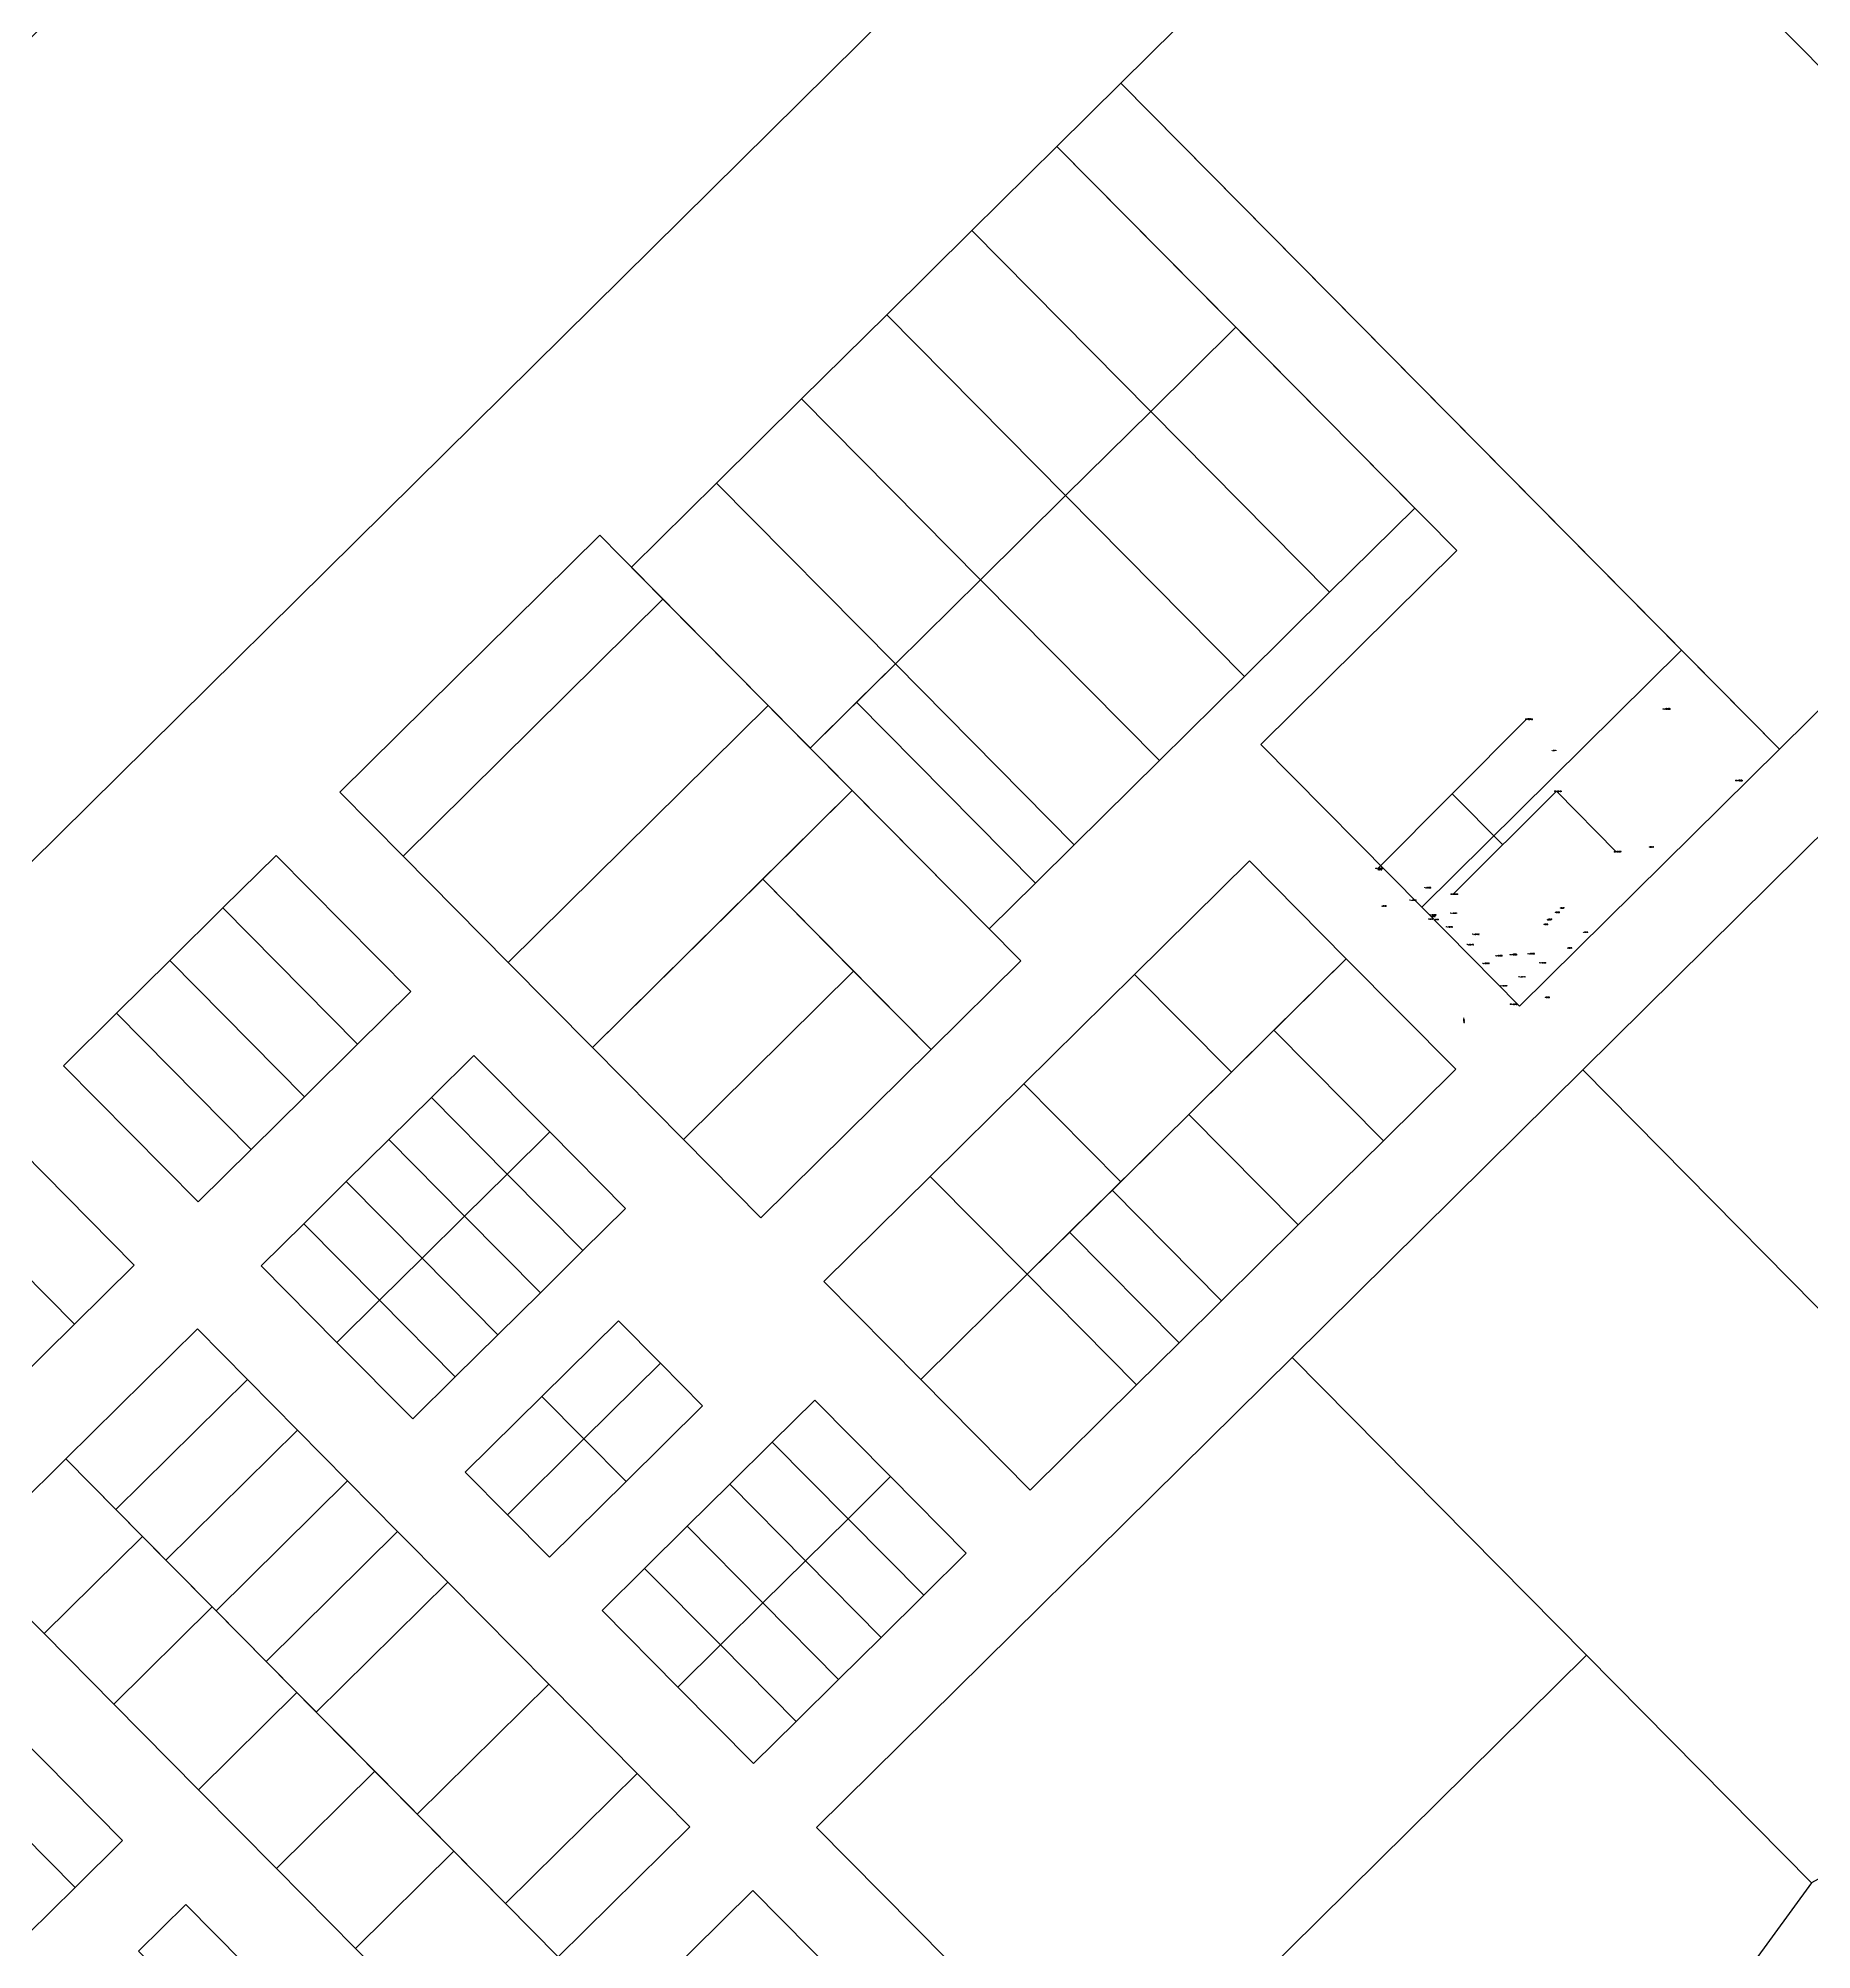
# Model space of a CAD drawing. Header units: metres. Extents: x 5594974 to 5596329, y 6967237 to 6968572.
# Drawn here: x 5595635.4 to 5595931.7, y 6967908.2 to 6968227.6 of the extents above; entities that cross this region are included whole.
import ezdxf

# ---------------------------------------------------------------- set-up
doc = ezdxf.new("R2010")
doc.units = ezdxf.units.M
for name, color, linetype in [('Pto_Ejes', 140, 'Continuous'), ('Pto_Esquineros', 1, 'Continuous'), ('Pto_TN', 1, 'Continuous'), ('V-NODE', 1, 'Continuous'), ('V-NODE-TEXT', 11, 'Continuous'), ('ZZ_Accesos', 1, 'Continuous'), ('zz_catastro_fontana', 7, 'Continuous')]:
    doc.layers.add(name, color=color, linetype=linetype)
doc.styles.get("Standard").update_dxf_attribs({"font": 'simplex.shx'})

# ---------------------------------------------------------------- blocks, each defined once
blk = doc.blocks.new('*U7')
at = {"color": 0, "linetype": 'ByBlock', "lineweight": -2, "transparency": 16777216}
for p, q in [((-0.7, -0.7), (0.7, 0.7)), ((-0.7, 0.7), (0.7, -0.7))]:
    blk.add_line(p, q, dxfattribs=at)

msp = doc.modelspace()

# ---------------------------------------------------------------- linework, layer by layer
at = {"layer": 'ZZ_Accesos', "flags": 128}
for points, elevation in [([(5595884.12, 6968113.85), (5595859.19, 6968088.88)], 50.45), ([(5595871.65, 6968101.36), (5595880.12, 6968092.84)], 50.45), ([(5595871.78, 6968084.57), (5595889.09, 6968101.76)], 50.67), ([(5595899.01, 6968091.66), (5595889.09, 6968101.76)], 50.45)]:
    msp.add_lwpolyline(points, dxfattribs=dict(at, elevation=elevation))
at = {"layer": 'zz_catastro_fontana'}
for points in [[(5595599.3, 6968055.43), (5595530.39, 6968125.11), (5595782.83, 6968374.76), (5595851.74, 6968305.08), (5595599.3, 6968055.43)], [(5595599.3, 6968055.43), (5595530.39, 6968125.11), (5595782.83, 6968374.76), (5595851.74, 6968305.08), (5595599.3, 6968055.43)], [(5595876.71, 6968279.84), (5595986.75, 6968168.56), (5595926.31, 6968108.79), (5595816.27, 6968220.07), (5595876.71, 6968279.84)], [(5595876.71, 6968279.84), (5595986.75, 6968168.56), (5595926.31, 6968108.79), (5595816.27, 6968220.07), (5595876.71, 6968279.84)], [(5595866.54, 6968082.38), (5595839.65, 6968109.58), (5595872.4, 6968141.97), (5595805.6, 6968209.52), (5595816.27, 6968220.07), (5595909.96, 6968125.32), (5595866.54, 6968082.38)], [(5595866.54, 6968082.38), (5595839.65, 6968109.58), (5595872.4, 6968141.97), (5595805.6, 6968209.52), (5595816.27, 6968220.07), (5595909.96, 6968125.32), (5595866.54, 6968082.38)], [(5595805.6, 6968209.52), (5595835.49, 6968179.3), (5595821.27, 6968165.24), (5595791.38, 6968195.46), (5595805.6, 6968209.52)], [(5595805.6, 6968209.52), (5595835.49, 6968179.3), (5595821.27, 6968165.24), (5595791.38, 6968195.46), (5595805.6, 6968209.52)], [(5595791.38, 6968195.46), (5595821.27, 6968165.24), (5595807.05, 6968151.18), (5595777.16, 6968181.4), (5595791.38, 6968195.46)], [(5595791.38, 6968195.46), (5595821.27, 6968165.24), (5595807.05, 6968151.18), (5595777.16, 6968181.4), (5595791.38, 6968195.46)], [(5595777.16, 6968181.4), (5595807.05, 6968151.18), (5595792.82, 6968137.11), (5595762.94, 6968167.33), (5595777.16, 6968181.4)], [(5595777.16, 6968181.4), (5595807.05, 6968151.18), (5595792.82, 6968137.11), (5595762.94, 6968167.33), (5595777.16, 6968181.4)], [(5595835.49, 6968179.3), (5595865.37, 6968149.08), (5595851.15, 6968135.02), (5595821.27, 6968165.24), (5595835.49, 6968179.3)], [(5595835.49, 6968179.3), (5595865.37, 6968149.08), (5595851.15, 6968135.02), (5595821.27, 6968165.24), (5595835.49, 6968179.3)], [(5595762.94, 6968167.33), (5595792.82, 6968137.11), (5595778.6, 6968123.05), (5595748.72, 6968153.27), (5595762.94, 6968167.33)], [(5595762.94, 6968167.33), (5595792.82, 6968137.11), (5595778.6, 6968123.05), (5595748.72, 6968153.27), (5595762.94, 6968167.33)], [(5595821.27, 6968165.24), (5595851.15, 6968135.02), (5595836.93, 6968120.96), (5595807.05, 6968151.18), (5595821.27, 6968165.24)], [(5595821.27, 6968165.24), (5595851.15, 6968135.02), (5595836.93, 6968120.96), (5595807.05, 6968151.18), (5595821.27, 6968165.24)], [(5596053.55, 6968101.01), (5595949.69, 6967998.3), (5595893.49, 6968055.24), (5595997.3, 6968157.9), (5596053.55, 6968101.01)], [(5596053.55, 6968101.01), (5595949.69, 6967998.3), (5595893.49, 6968055.24), (5595997.3, 6968157.9), (5596053.55, 6968101.01)], [(5595748.72, 6968153.27), (5595778.6, 6968123.05), (5595764.38, 6968108.99), (5595734.5, 6968139.21), (5595748.72, 6968153.27)], [(5595748.72, 6968153.27), (5595778.6, 6968123.05), (5595764.38, 6968108.99), (5595734.5, 6968139.21), (5595748.72, 6968153.27)], [(5595807.05, 6968151.18), (5595836.93, 6968120.96), (5595822.71, 6968106.9), (5595792.82, 6968137.11), (5595807.05, 6968151.18)], [(5595807.05, 6968151.18), (5595836.93, 6968120.96), (5595822.71, 6968106.9), (5595792.82, 6968137.11), (5595807.05, 6968151.18)], [(5595729.23, 6968144.54), (5595739.77, 6968133.87), (5595696.35, 6968090.93), (5595685.8, 6968101.6), (5595729.23, 6968144.54)], [(5595729.23, 6968144.54), (5595739.77, 6968133.87), (5595696.35, 6968090.93), (5595685.8, 6968101.6), (5595729.23, 6968144.54)], [(5595792.82, 6968137.11), (5595822.71, 6968106.9), (5595808.49, 6968092.83), (5595778.6, 6968123.05), (5595792.82, 6968137.11)], [(5595792.82, 6968137.11), (5595822.71, 6968106.9), (5595808.49, 6968092.83), (5595778.6, 6968123.05), (5595792.82, 6968137.11)], [(5595739.77, 6968133.87), (5595757.35, 6968116.1), (5595713.93, 6968073.16), (5595696.35, 6968090.93), (5595739.77, 6968133.87)], [(5595739.77, 6968133.87), (5595757.35, 6968116.1), (5595713.93, 6968073.16), (5595696.35, 6968090.93), (5595739.77, 6968133.87)], [(5595909.96, 6968125.32), (5595926.31, 6968108.79), (5595882.89, 6968065.85), (5595866.54, 6968082.38), (5595909.96, 6968125.32)], [(5595909.96, 6968125.32), (5595926.31, 6968108.79), (5595882.89, 6968065.85), (5595866.54, 6968082.38), (5595909.96, 6968125.32)], [(5595778.6, 6968123.05), (5595808.49, 6968092.83), (5595802.02, 6968086.43), (5595772.13, 6968116.65), (5595778.6, 6968123.05)], [(5595778.6, 6968123.05), (5595808.49, 6968092.83), (5595802.02, 6968086.43), (5595772.13, 6968116.65), (5595778.6, 6968123.05)], [(5595727.99, 6968058.94), (5595713.93, 6968073.16), (5595757.35, 6968116.1), (5595771.41, 6968101.88), (5595727.99, 6968058.94)], [(5595727.99, 6968058.94), (5595713.93, 6968073.16), (5595757.35, 6968116.1), (5595771.41, 6968101.88), (5595727.99, 6968058.94)], [(5595772.13, 6968116.65), (5595802.02, 6968086.43), (5595794.27, 6968078.77), (5595764.38, 6968108.99), (5595772.13, 6968116.65)], [(5595772.13, 6968116.65), (5595802.02, 6968086.43), (5595794.27, 6968078.77), (5595764.38, 6968108.99), (5595772.13, 6968116.65)], [(5595784.56, 6968058.62), (5595756.43, 6968087.06), (5595771.41, 6968101.88), (5595799.54, 6968073.44), (5595784.56, 6968058.62)], [(5595784.56, 6968058.62), (5595756.43, 6968087.06), (5595771.41, 6968101.88), (5595799.54, 6968073.44), (5595784.56, 6968058.62)], [(5595675.14, 6968091.05), (5595697.64, 6968068.3), (5595688.75, 6968059.51), (5595666.25, 6968082.26), (5595675.14, 6968091.05)], [(5595675.14, 6968091.05), (5595697.64, 6968068.3), (5595688.75, 6968059.51), (5595666.25, 6968082.26), (5595675.14, 6968091.05)], [(5595837.77, 6968090.14), (5595853.94, 6968073.79), (5595834.74, 6968054.81), (5595818.57, 6968071.16), (5595837.77, 6968090.14)], [(5595837.77, 6968090.14), (5595853.94, 6968073.79), (5595834.74, 6968054.81), (5595818.57, 6968071.16), (5595837.77, 6968090.14)], [(5595756.43, 6968087.06), (5595771.62, 6968071.7), (5595743.18, 6968043.58), (5595727.99, 6968058.94), (5595756.43, 6968087.06)], [(5595756.43, 6968087.06), (5595771.62, 6968071.7), (5595743.18, 6968043.58), (5595727.99, 6968058.94), (5595756.43, 6968087.06)], [(5595666.25, 6968082.26), (5595688.75, 6968059.51), (5595679.86, 6968050.72), (5595657.36, 6968073.47), (5595666.25, 6968082.26)], [(5595666.25, 6968082.26), (5595688.75, 6968059.51), (5595679.86, 6968050.72), (5595657.36, 6968073.47), (5595666.25, 6968082.26)], [(5595657.36, 6968073.47), (5595679.86, 6968050.72), (5595670.97, 6968041.93), (5595648.47, 6968064.68), (5595657.36, 6968073.47)], [(5595657.36, 6968073.47), (5595679.86, 6968050.72), (5595670.97, 6968041.93), (5595648.47, 6968064.68), (5595657.36, 6968073.47)], [(5595860.14, 6968043.35), (5595841.85, 6968061.84), (5595853.94, 6968073.79), (5595872.22, 6968055.3), (5595860.14, 6968043.35)], [(5595860.14, 6968043.35), (5595841.85, 6968061.84), (5595853.94, 6968073.79), (5595872.22, 6968055.3), (5595860.14, 6968043.35)], [(5595771.62, 6968071.7), (5595784.56, 6968058.62), (5595756.12, 6968030.49), (5595743.18, 6968043.58), (5595771.62, 6968071.7)], [(5595771.62, 6968071.7), (5595784.56, 6968058.62), (5595756.12, 6968030.49), (5595743.18, 6968043.58), (5595771.62, 6968071.7)], [(5595818.57, 6968071.16), (5595834.74, 6968054.81), (5595816.26, 6968036.52), (5595800.08, 6968052.88), (5595818.57, 6968071.16)], [(5595818.57, 6968071.16), (5595834.74, 6968054.81), (5595816.26, 6968036.52), (5595800.08, 6968052.88), (5595818.57, 6968071.16)], [(5595648.47, 6968064.68), (5595670.97, 6968041.93), (5595662.09, 6968033.14), (5595639.59, 6968055.89), (5595648.47, 6968064.68)], [(5595648.47, 6968064.68), (5595670.97, 6968041.93), (5595662.09, 6968033.14), (5595639.59, 6968055.89), (5595648.47, 6968064.68)], [(5595845.92, 6968029.29), (5595827.63, 6968047.77), (5595841.85, 6968061.84), (5595860.14, 6968043.35), (5595845.92, 6968029.29)], [(5595845.92, 6968029.29), (5595827.63, 6968047.77), (5595841.85, 6968061.84), (5595860.14, 6968043.35), (5595845.92, 6968029.29)], [(5595708.19, 6968057.63), (5595720.84, 6968044.83), (5595713.73, 6968037.8), (5595701.07, 6968050.6), (5595708.19, 6968057.63)], [(5595708.19, 6968057.63), (5595720.84, 6968044.83), (5595713.73, 6968037.8), (5595701.07, 6968050.6), (5595708.19, 6968057.63)], [(5595893.49, 6968055.24), (5595949.69, 6967998.3), (5595994.05, 6967953.44), (5595931.68, 6967919.39), (5595894.1, 6967957.39), (5595844.88, 6968007.17), (5595893.49, 6968055.24)], [(5595893.49, 6968055.24), (5595949.69, 6967998.3), (5595994.05, 6967953.44), (5595931.68, 6967919.39), (5595894.1, 6967957.39), (5595844.88, 6968007.17), (5595893.49, 6968055.24)], [(5595800.08, 6968052.88), (5595816.26, 6968036.52), (5595800.61, 6968021.05), (5595784.44, 6968037.41), (5595800.08, 6968052.88)], [(5595800.08, 6968052.88), (5595816.26, 6968036.52), (5595800.61, 6968021.05), (5595784.44, 6968037.41), (5595800.08, 6968052.88)], [(5595701.07, 6968050.6), (5595713.73, 6968037.8), (5595706.62, 6968030.77), (5595693.96, 6968043.57), (5595701.07, 6968050.6)], [(5595701.07, 6968050.6), (5595713.73, 6968037.8), (5595706.62, 6968030.77), (5595693.96, 6968043.57), (5595701.07, 6968050.6)], [(5595833.12, 6968016.63), (5595814.83, 6968035.12), (5595827.63, 6968047.77), (5595845.92, 6968029.29), (5595833.12, 6968016.63)], [(5595833.12, 6968016.63), (5595814.83, 6968035.12), (5595827.63, 6968047.77), (5595845.92, 6968029.29), (5595833.12, 6968016.63)], [(5595618.94, 6968035.47), (5595628.92, 6968045.35), (5595651.42, 6968022.59), (5595641.44, 6968012.72), (5595618.94, 6968035.47)], [(5595618.94, 6968035.47), (5595628.92, 6968045.35), (5595651.42, 6968022.59), (5595641.44, 6968012.72), (5595618.94, 6968035.47)], [(5595720.84, 6968044.83), (5595733.5, 6968032.03), (5595726.39, 6968025), (5595713.73, 6968037.8), (5595720.84, 6968044.83)], [(5595720.84, 6968044.83), (5595733.5, 6968032.03), (5595726.39, 6968025), (5595713.73, 6968037.8), (5595720.84, 6968044.83)], [(5595693.96, 6968043.57), (5595706.62, 6968030.77), (5595699.51, 6968023.74), (5595686.85, 6968036.54), (5595693.96, 6968043.57)], [(5595693.96, 6968043.57), (5595706.62, 6968030.77), (5595699.51, 6968023.74), (5595686.85, 6968036.54), (5595693.96, 6968043.57)], [(5595608.95, 6968025.59), (5595618.94, 6968035.47), (5595641.44, 6968012.72), (5595631.45, 6968002.84), (5595608.95, 6968025.59)], [(5595608.95, 6968025.59), (5595618.94, 6968035.47), (5595641.44, 6968012.72), (5595631.45, 6968002.84), (5595608.95, 6968025.59)], [(5595686.85, 6968036.54), (5595699.51, 6968023.74), (5595692.4, 6968016.71), (5595679.74, 6968029.51), (5595686.85, 6968036.54)], [(5595686.85, 6968036.54), (5595699.51, 6968023.74), (5595692.4, 6968016.71), (5595679.74, 6968029.51), (5595686.85, 6968036.54)], [(5595713.73, 6968037.8), (5595726.39, 6968025), (5595719.28, 6968017.97), (5595706.62, 6968030.77), (5595713.73, 6968037.8)], [(5595713.73, 6968037.8), (5595726.39, 6968025), (5595719.28, 6968017.97), (5595706.62, 6968030.77), (5595713.73, 6968037.8)], [(5595784.44, 6968037.41), (5595800.61, 6968021.05), (5595782.84, 6968003.48), (5595766.67, 6968019.83), (5595784.44, 6968037.41)], [(5595784.44, 6968037.41), (5595800.61, 6968021.05), (5595782.84, 6968003.48), (5595766.67, 6968019.83), (5595784.44, 6968037.41)], [(5595814.83, 6968035.12), (5595833.12, 6968016.63), (5595826.01, 6968009.6), (5595807.72, 6968028.09), (5595814.83, 6968035.12)], [(5595814.83, 6968035.12), (5595833.12, 6968016.63), (5595826.01, 6968009.6), (5595807.72, 6968028.09), (5595814.83, 6968035.12)], [(5595679.74, 6968029.51), (5595692.4, 6968016.71), (5595685.29, 6968009.68), (5595672.63, 6968022.47), (5595679.74, 6968029.51)], [(5595679.74, 6968029.51), (5595692.4, 6968016.71), (5595685.29, 6968009.68), (5595672.63, 6968022.47), (5595679.74, 6968029.51)], [(5595706.62, 6968030.77), (5595719.28, 6968017.97), (5595712.17, 6968010.94), (5595699.51, 6968023.74), (5595706.62, 6968030.77)], [(5595706.62, 6968030.77), (5595719.28, 6968017.97), (5595712.17, 6968010.94), (5595699.51, 6968023.74), (5595706.62, 6968030.77)], [(5595807.72, 6968028.09), (5595826.01, 6968009.6), (5595818.9, 6968002.57), (5595800.61, 6968021.05), (5595807.72, 6968028.09)], [(5595807.72, 6968028.09), (5595826.01, 6968009.6), (5595818.9, 6968002.57), (5595800.61, 6968021.05), (5595807.72, 6968028.09)], [(5595699.51, 6968023.74), (5595712.17, 6968010.94), (5595705.06, 6968003.91), (5595692.4, 6968016.71), (5595699.51, 6968023.74)], [(5595699.51, 6968023.74), (5595712.17, 6968010.94), (5595705.06, 6968003.91), (5595692.4, 6968016.71), (5595699.51, 6968023.74)], [(5595801.12, 6967984.99), (5595782.84, 6968003.48), (5595800.61, 6968021.05), (5595818.9, 6968002.57), (5595801.12, 6967984.99)], [(5595801.12, 6967984.99), (5595782.84, 6968003.48), (5595800.61, 6968021.05), (5595818.9, 6968002.57), (5595801.12, 6967984.99)], [(5595692.4, 6968016.71), (5595705.06, 6968003.91), (5595697.95, 6967996.88), (5595685.29, 6968009.68), (5595692.4, 6968016.71)], [(5595692.4, 6968016.71), (5595705.06, 6968003.91), (5595697.95, 6967996.88), (5595685.29, 6968009.68), (5595692.4, 6968016.71)], [(5595732.33, 6968013.3), (5595739.37, 6968006.19), (5595726.57, 6967993.54), (5595719.54, 6968000.65), (5595732.33, 6968013.3)], [(5595732.33, 6968013.3), (5595739.37, 6968006.19), (5595726.57, 6967993.54), (5595719.54, 6968000.65), (5595732.33, 6968013.3)], [(5595661.97, 6968011.93), (5595670.34, 6968003.47), (5595648.36, 6967981.74), (5595640, 6967990.2), (5595661.97, 6968011.93)], [(5595661.97, 6968011.93), (5595670.34, 6968003.47), (5595648.36, 6967981.74), (5595640, 6967990.2), (5595661.97, 6968011.93)], [(5595739.37, 6968006.19), (5595746.4, 6967999.08), (5595733.6, 6967986.43), (5595726.57, 6967993.54), (5595739.37, 6968006.19)], [(5595739.37, 6968006.19), (5595746.4, 6967999.08), (5595733.6, 6967986.43), (5595726.57, 6967993.54), (5595739.37, 6968006.19)], [(5595894.1, 6967957.39), (5595814.67, 6967878.85), (5595765.45, 6967928.62), (5595844.88, 6968007.17), (5595894.1, 6967957.39)], [(5595894.1, 6967957.39), (5595814.67, 6967878.85), (5595765.45, 6967928.62), (5595844.88, 6968007.17), (5595894.1, 6967957.39)], [(5595670.34, 6968003.47), (5595678.7, 6967995), (5595656.73, 6967973.28), (5595648.36, 6967981.74), (5595670.34, 6968003.47)], [(5595670.34, 6968003.47), (5595678.7, 6967995), (5595656.73, 6967973.28), (5595648.36, 6967981.74), (5595670.34, 6968003.47)], [(5595719.54, 6968000.65), (5595726.57, 6967993.54), (5595713.77, 6967980.88), (5595706.74, 6967987.99), (5595719.54, 6968000.65)], [(5595719.54, 6968000.65), (5595726.57, 6967993.54), (5595713.77, 6967980.88), (5595706.74, 6967987.99), (5595719.54, 6968000.65)], [(5595765.14, 6968000.04), (5595777.8, 6967987.24), (5595770.69, 6967980.21), (5595758.03, 6967993.01), (5595765.14, 6968000.04)], [(5595765.14, 6968000.04), (5595777.8, 6967987.24), (5595770.69, 6967980.21), (5595758.03, 6967993.01), (5595765.14, 6968000.04)], [(5595678.7, 6967995), (5595687.07, 6967986.54), (5595665.1, 6967964.82), (5595656.73, 6967973.28), (5595678.7, 6967995)], [(5595678.7, 6967995), (5595687.07, 6967986.54), (5595665.1, 6967964.82), (5595656.73, 6967973.28), (5595678.7, 6967995)], [(5595726.57, 6967993.54), (5595733.6, 6967986.43), (5595720.8, 6967973.77), (5595713.77, 6967980.88), (5595726.57, 6967993.54)], [(5595726.57, 6967993.54), (5595733.6, 6967986.43), (5595720.8, 6967973.77), (5595713.77, 6967980.88), (5595726.57, 6967993.54)], [(5595652.79, 6967977.26), (5595636.37, 6967961.02), (5595623.57, 6967973.96), (5595640, 6967990.2), (5595652.79, 6967977.26)], [(5595652.79, 6967977.26), (5595636.37, 6967961.02), (5595623.57, 6967973.96), (5595640, 6967990.2), (5595652.79, 6967977.26)], [(5595758.03, 6967993.01), (5595770.69, 6967980.21), (5595763.58, 6967973.18), (5595750.92, 6967985.98), (5595758.03, 6967993.01)], [(5595758.03, 6967993.01), (5595770.69, 6967980.21), (5595763.58, 6967973.18), (5595750.92, 6967985.98), (5595758.03, 6967993.01)], [(5595777.8, 6967987.24), (5595790.45, 6967974.44), (5595783.34, 6967967.41), (5595770.69, 6967980.21), (5595777.8, 6967987.24)], [(5595777.8, 6967987.24), (5595790.45, 6967974.44), (5595783.34, 6967967.41), (5595770.69, 6967980.21), (5595777.8, 6967987.24)], [(5595687.07, 6967986.54), (5595695.44, 6967978.08), (5595673.47, 6967956.35), (5595665.1, 6967964.82), (5595687.07, 6967986.54)], [(5595687.07, 6967986.54), (5595695.44, 6967978.08), (5595673.47, 6967956.35), (5595665.1, 6967964.82), (5595687.07, 6967986.54)], [(5595750.92, 6967985.98), (5595763.58, 6967973.18), (5595756.47, 6967966.15), (5595743.81, 6967978.94), (5595750.92, 6967985.98)], [(5595750.92, 6967985.98), (5595763.58, 6967973.18), (5595756.47, 6967966.15), (5595743.81, 6967978.94), (5595750.92, 6967985.98)], [(5595664.47, 6967965.46), (5595648.04, 6967949.21), (5595636.37, 6967961.02), (5595652.79, 6967977.26), (5595664.47, 6967965.46)], [(5595664.47, 6967965.46), (5595648.04, 6967949.21), (5595636.37, 6967961.02), (5595652.79, 6967977.26), (5595664.47, 6967965.46)], [(5595695.44, 6967978.08), (5595703.81, 6967969.62), (5595681.83, 6967947.89), (5595673.47, 6967956.35), (5595695.44, 6967978.08)], [(5595695.44, 6967978.08), (5595703.81, 6967969.62), (5595681.83, 6967947.89), (5595673.47, 6967956.35), (5595695.44, 6967978.08)], [(5595743.81, 6967978.94), (5595756.47, 6967966.15), (5595749.36, 6967959.11), (5595736.7, 6967971.91), (5595743.81, 6967978.94)], [(5595743.81, 6967978.94), (5595756.47, 6967966.15), (5595749.36, 6967959.11), (5595736.7, 6967971.91), (5595743.81, 6967978.94)], [(5595770.69, 6967980.21), (5595783.34, 6967967.41), (5595776.23, 6967960.38), (5595763.58, 6967973.18), (5595770.69, 6967980.21)], [(5595770.69, 6967980.21), (5595783.34, 6967967.41), (5595776.23, 6967960.38), (5595763.58, 6967973.18), (5595770.69, 6967980.21)], [(5595736.7, 6967971.91), (5595749.36, 6967959.11), (5595742.25, 6967952.08), (5595729.59, 6967964.88), (5595736.7, 6967971.91)], [(5595736.7, 6967971.91), (5595749.36, 6967959.11), (5595742.25, 6967952.08), (5595729.59, 6967964.88), (5595736.7, 6967971.91)], [(5595763.58, 6967973.18), (5595776.23, 6967960.38), (5595769.12, 6967953.35), (5595756.47, 6967966.15), (5595763.58, 6967973.18)], [(5595763.58, 6967973.18), (5595776.23, 6967960.38), (5595769.12, 6967953.35), (5595756.47, 6967966.15), (5595763.58, 6967973.18)], [(5595703.81, 6967969.62), (5595720.68, 6967952.56), (5595698.71, 6967930.83), (5595681.83, 6967947.89), (5595703.81, 6967969.62)], [(5595703.81, 6967969.62), (5595720.68, 6967952.56), (5595698.71, 6967930.83), (5595681.83, 6967947.89), (5595703.81, 6967969.62)], [(5595678.6, 6967951.16), (5595662.18, 6967934.92), (5595648.04, 6967949.21), (5595664.47, 6967965.46), (5595678.6, 6967951.16)], [(5595678.6, 6967951.16), (5595662.18, 6967934.92), (5595648.04, 6967949.21), (5595664.47, 6967965.46), (5595678.6, 6967951.16)], [(5595756.47, 6967966.15), (5595769.12, 6967953.35), (5595762.01, 6967946.31), (5595749.36, 6967959.11), (5595756.47, 6967966.15)], [(5595756.47, 6967966.15), (5595769.12, 6967953.35), (5595762.01, 6967946.31), (5595749.36, 6967959.11), (5595756.47, 6967966.15)], [(5595749.36, 6967959.11), (5595762.01, 6967946.31), (5595754.9, 6967939.28), (5595742.25, 6967952.08), (5595749.36, 6967959.11)], [(5595749.36, 6967959.11), (5595762.01, 6967946.31), (5595754.9, 6967939.28), (5595742.25, 6967952.08), (5595749.36, 6967959.11)], [(5595931.68, 6967919.39), (5595865.04, 6967827.91), (5595814.67, 6967878.85), (5595894.1, 6967957.39), (5595931.68, 6967919.39)], [(5595931.68, 6967919.39), (5595865.04, 6967827.91), (5595814.67, 6967878.85), (5595894.1, 6967957.39), (5595931.68, 6967919.39)], [(5595720.68, 6967952.56), (5595735.45, 6967937.62), (5595713.48, 6967915.9), (5595698.71, 6967930.83), (5595720.68, 6967952.56)], [(5595720.68, 6967952.56), (5595735.45, 6967937.62), (5595713.48, 6967915.9), (5595698.71, 6967930.83), (5595720.68, 6967952.56)], [(5595675.18, 6967921.77), (5595662.18, 6967934.92), (5595678.6, 6967951.16), (5595691.61, 6967938.01), (5595675.18, 6967921.77)], [(5595675.18, 6967921.77), (5595662.18, 6967934.92), (5595678.6, 6967951.16), (5595691.61, 6967938.01), (5595675.18, 6967921.77)], [(5595631.96, 6967944.14), (5595649.47, 6967926.44), (5595641.54, 6967918.6), (5595624.03, 6967936.3), (5595631.96, 6967944.14)], [(5595631.96, 6967944.14), (5595649.47, 6967926.44), (5595641.54, 6967918.6), (5595624.03, 6967936.3), (5595631.96, 6967944.14)], [(5595624.03, 6967936.3), (5595641.54, 6967918.6), (5595633.65, 6967910.79), (5595616.14, 6967928.49), (5595624.03, 6967936.3)], [(5595624.03, 6967936.3), (5595641.54, 6967918.6), (5595633.65, 6967910.79), (5595616.14, 6967928.49), (5595624.03, 6967936.3)], [(5595704.83, 6967924.64), (5595688.4, 6967908.4), (5595675.18, 6967921.77), (5595691.61, 6967938.01), (5595704.83, 6967924.64)], [(5595704.83, 6967924.64), (5595688.4, 6967908.4), (5595675.18, 6967921.77), (5595691.61, 6967938.01), (5595704.83, 6967924.64)], [(5595735.45, 6967937.62), (5595744.24, 6967928.74), (5595722.27, 6967907.01), (5595713.48, 6967915.9), (5595735.45, 6967937.62)], [(5595735.45, 6967937.62), (5595744.24, 6967928.74), (5595722.27, 6967907.01), (5595713.48, 6967915.9), (5595735.45, 6967937.62)], [(5595704.83, 6967924.64), (5595722.27, 6967907.01), (5595705.84, 6967890.77), (5595688.4, 6967908.4), (5595704.83, 6967924.64)], [(5595704.83, 6967924.64), (5595722.27, 6967907.01), (5595705.84, 6967890.77), (5595688.4, 6967908.4), (5595704.83, 6967924.64)], [(5595660.02, 6967915.77), (5595679.21, 6967896.36), (5595671.32, 6967888.55), (5595652.13, 6967907.96), (5595660.02, 6967915.77)], [(5595660.02, 6967915.77), (5595679.21, 6967896.36), (5595671.32, 6967888.55), (5595652.13, 6967907.96), (5595660.02, 6967915.77)]]:
    msp.add_lwpolyline(points, close=True, dxfattribs=at)
msp.add_lwpolyline([(5595685.77, 6967729.72), (5595618.42, 6967797.83), (5595637.82, 6967802.4), (5595754.78, 6967918.07), (5595856.1, 6967815.62), (5595793.51, 6967729.72)], dxfattribs=at)
msp.add_lwpolyline([(5595685.77, 6967729.72), (5595618.42, 6967797.83), (5595637.82, 6967802.4), (5595754.78, 6967918.07), (5595856.1, 6967815.62), (5595793.51, 6967729.72)], dxfattribs=at)

# ---------------------------------------------------------------- block references
at = {"layer": 'Pto_Ejes', "xscale": 0.06, "yscale": 0.06, "zscale": 0.06, "rotation": 92.00000000000001}
msp.add_blockref('*U7', (5595873.57, 6968063.81, 50.92), dxfattribs=at)
msp.add_blockref('*U7', (5595873.57, 6968063.81, 50.92), dxfattribs=at)
at = {"layer": 'Pto_Esquineros', "xscale": 0.05, "yscale": 0.05, "zscale": 0.05}
for p in [(5595907.23, 6968115.51, 50.34), (5595907.23, 6968115.51, 50.34), (5595884.24, 6968113.79, 50.11), (5595884.24, 6968113.79, 50.11), (5595919.34, 6968103.55, 50.25), (5595919.34, 6968103.55, 50.25), (5595889.09, 6968101.76, 50.19), (5595889.09, 6968101.76, 50.19), (5595899.06, 6968091.66, 50.3), (5595899.06, 6968091.66, 50.3), (5595859.19, 6968088.88, 50.91), (5595859.19, 6968088.88, 50.91), (5595871.78, 6968084.57, 50.67), (5595871.78, 6968084.57, 50.67), (5595881.67, 6968074.45, 50.39), (5595881.67, 6968074.45, 50.39), (5595881.69, 6968066.17, 50.78), (5595881.69, 6968066.17, 50.78)]:
    msp.add_blockref('*U7', p, dxfattribs=at)
at = {"layer": 'Pto_TN', "xscale": 0.06, "yscale": 0.06, "zscale": 0.06}
for p in [(5595864.81, 6968083.57, 50.99), (5595864.81, 6968083.57, 50.99), (5595867.23, 6968085.65, 50.95), (5595867.23, 6968085.65, 50.95), (5595868.11, 6968081.1, 51.01), (5595868.11, 6968081.1, 51.01), (5595871.62, 6968081.4, 50.69), (5595871.62, 6968081.4, 50.69), (5595870.88, 6968079.1, 50.7), (5595870.88, 6968079.1, 50.7), (5595875.3, 6968077.87, 50.34), (5595875.3, 6968077.87, 50.34), (5595874.37, 6968076.14, 50.48), (5595874.37, 6968076.14, 50.48), (5595879.16, 6968074.28, 50.34), (5595879.16, 6968074.28, 50.34), (5595884.55, 6968074.62, 50.36), (5595884.55, 6968074.62, 50.36), (5595886.46, 6968073.09, 50.38), (5595886.46, 6968073.09, 50.38), (5595876.98, 6968073, 50.55), (5595876.98, 6968073, 50.55), (5595883.02, 6968070.76, 50.44), (5595883.02, 6968070.76, 50.44), (5595880, 6968069.26, 50.73), (5595880, 6968069.26, 50.73)]:
    msp.add_blockref('*U7', p, dxfattribs=at)
at = {"layer": 'V-NODE', "xscale": 0.05, "yscale": 0.05, "zscale": 0.05}
for p in [(5595907.3, 6968115.56, 51.23), (5595907.3, 6968115.56, 51.23), (5595884.12, 6968113.85, 50.45), (5595884.12, 6968113.85, 50.45), (5595884.16, 6968113.82, 50.91), (5595884.16, 6968113.82, 50.91), (5595888.39, 6968108.58, 50.11), (5595888.39, 6968108.58, 50.11), (5595919.39, 6968103.62, 51.23), (5595919.39, 6968103.62, 51.23), (5595889.09, 6968101.77, 50.46), (5595889.09, 6968101.77, 50.46), (5595904.59, 6968092.45, 50.42), (5595904.59, 6968092.45, 50.42), (5595899.01, 6968091.66, 50.45), (5595899.01, 6968091.66, 50.45), (5595859.24, 6968088.68, 50.92), (5595859.24, 6968088.68, 50.92), (5595871.75, 6968084.57, 50.92), (5595871.75, 6968084.57, 50.92), (5595859.94, 6968082.58, 51.29), (5595859.94, 6968082.58, 51.29), (5595867.7, 6968080.4, 50.78), (5595867.7, 6968080.4, 50.78), (5595868.13, 6968080.84, 50.95), (5595868.13, 6968080.84, 50.95), (5595868.69, 6968080.34, 50.89), (5595868.69, 6968080.34, 50.89), (5595886.96, 6968079.54, 50.36), (5595886.96, 6968079.54, 50.36), (5595887.56, 6968080.3, 50.91), (5595887.56, 6968080.3, 50.91), (5595887.63, 6968080.39, 50.38), (5595887.63, 6968080.39, 50.38), (5595888.89, 6968081.53, 50.38), (5595888.89, 6968081.53, 50.38), (5595889.7, 6968082.25, 50.37), (5595889.7, 6968082.25, 50.37), (5595893.62, 6968078.22, 50.33), (5595893.62, 6968078.22, 50.33), (5595881.73, 6968074.54, 50.95), (5595881.73, 6968074.54, 50.95), (5595890.96, 6968075.59, 50.33), (5595890.96, 6968075.59, 50.33), (5595887.22, 6968067.33, 50.83), (5595887.22, 6968067.33, 50.83)]:
    msp.add_blockref('*U7', p, dxfattribs=at)

# ---------------------------------------------------------------- texts
at = {"layer": 'Pto_Ejes', "insert": (5595873.58, 6968063.73, 50.92), "char_height": 0.15, "attachment_point": 4, "rotation": 275}
msp.add_mtext('50.919', dxfattribs=at)
msp.add_mtext('50.919', dxfattribs=at)
at = {"layer": 'Pto_Esquineros'}
for s, insert, char_height, attachment_point in [('ESQ', (5595906.84, 6968115.51, 50.34), 0.1, 4), ('ESQ', (5595906.84, 6968115.51, 50.34), 0.1, 4), ('50.338', (5595907.73, 6968115.51, 50.34), 0.15, 5), ('50.338', (5595907.73, 6968115.51, 50.34), 0.15, 5), ('ESQ', (5595883.85, 6968113.79, 50.11), 0.1, 4), ('ESQ', (5595883.85, 6968113.79, 50.11), 0.1, 4), ('50.109', (5595884.74, 6968113.79, 50.11), 0.15, 5), ('50.109', (5595884.74, 6968113.79, 50.11), 0.15, 5), ('50.194', (5595889.59, 6968101.76, 50.19), 0.15, 5), ('50.194', (5595889.59, 6968101.76, 50.19), 0.15, 5), ('ESQ', (5595918.95, 6968103.55, 50.25), 0.1, 4), ('ESQ', (5595918.95, 6968103.55, 50.25), 0.1, 4), ('50.254', (5595919.84, 6968103.55, 50.25), 0.15, 5), ('50.254', (5595919.84, 6968103.55, 50.25), 0.15, 5), ('ESQ', (5595888.7, 6968101.76, 50.19), 0.1, 4), ('ESQ', (5595888.7, 6968101.76, 50.19), 0.1, 4), ('ESQ', (5595898.67, 6968091.66, 50.3), 0.1, 4), ('ESQ', (5595898.67, 6968091.66, 50.3), 0.1, 4), ('50.297', (5595899.56, 6968091.66, 50.3), 0.15, 5), ('50.297', (5595899.56, 6968091.66, 50.3), 0.15, 5), ('ESQ', (5595858.8, 6968088.88, 50.91), 0.1, 4), ('ESQ', (5595858.8, 6968088.88, 50.91), 0.1, 4), ('50.912', (5595859.69, 6968088.88, 50.91), 0.15, 5), ('50.912', (5595859.69, 6968088.88, 50.91), 0.15, 5), ('ESQ', (5595871.39, 6968084.57, 50.67), 0.1, 4), ('ESQ', (5595871.39, 6968084.57, 50.67), 0.1, 4), ('50.669', (5595872.28, 6968084.57, 50.67), 0.15, 5), ('50.669', (5595872.28, 6968084.57, 50.67), 0.15, 5), ('ESQ', (5595881.28, 6968074.45, 50.39), 0.1, 4), ('ESQ', (5595881.28, 6968074.45, 50.39), 0.1, 4), ('50.391', (5595882.17, 6968074.45, 50.39), 0.15, 5), ('50.391', (5595882.17, 6968074.45, 50.39), 0.15, 5), ('ESQ', (5595881.3, 6968066.17, 50.78), 0.1, 4), ('ESQ', (5595881.3, 6968066.17, 50.78), 0.1, 4), ('50.780', (5595882.19, 6968066.17, 50.78), 0.15, 5), ('50.780', (5595882.19, 6968066.17, 50.78), 0.15, 5)]:
    msp.add_mtext(s, dxfattribs=dict(at, insert=insert, char_height=char_height, attachment_point=attachment_point))
at = {"layer": 'Pto_TN'}
for s, insert, char_height, attachment_point in [('TN', (5595864.52, 6968083.57, 50.99), 0.1, 4), ('TN', (5595864.52, 6968083.57, 50.99), 0.1, 4), ('50.990', (5595865.31, 6968083.57, 50.99), 0.15, 5), ('50.990', (5595865.31, 6968083.57, 50.99), 0.15, 5), ('TN', (5595866.95, 6968085.65, 50.95), 0.1, 4), ('TN', (5595866.95, 6968085.65, 50.95), 0.1, 4), ('50.955', (5595867.73, 6968085.65, 50.95), 0.15, 5), ('50.955', (5595867.73, 6968085.65, 50.95), 0.15, 5), ('TN', (5595867.83, 6968081.1, 51.01), 0.1, 4), ('TN', (5595867.83, 6968081.1, 51.01), 0.1, 4), ('51.009', (5595868.61, 6968081.1, 51.01), 0.15, 5), ('51.009', (5595868.61, 6968081.1, 51.01), 0.15, 5), ('TN', (5595871.33, 6968081.4, 50.69), 0.1, 4), ('TN', (5595871.33, 6968081.4, 50.69), 0.1, 4), ('50.694', (5595872.12, 6968081.4, 50.69), 0.15, 5), ('50.694', (5595872.12, 6968081.4, 50.69), 0.15, 5), ('TN', (5595870.6, 6968079.1, 50.7), 0.1, 4), ('TN', (5595870.6, 6968079.1, 50.7), 0.1, 4), ('50.696', (5595871.38, 6968079.1, 50.7), 0.15, 5), ('50.696', (5595871.38, 6968079.1, 50.7), 0.15, 5), ('TN', (5595875.02, 6968077.87, 50.34), 0.1, 4), ('TN', (5595875.02, 6968077.87, 50.34), 0.1, 4), ('50.342', (5595875.8, 6968077.87, 50.34), 0.15, 5), ('50.342', (5595875.8, 6968077.87, 50.34), 0.15, 5), ('TN', (5595874.08, 6968076.14, 50.48), 0.1, 4), ('TN', (5595874.08, 6968076.14, 50.48), 0.1, 4), ('50.475', (5595874.87, 6968076.14, 50.48), 0.15, 5), ('50.475', (5595874.87, 6968076.14, 50.48), 0.15, 5), ('50.548', (5595877.48, 6968073, 50.55), 0.15, 5), ('50.548', (5595877.48, 6968073, 50.55), 0.15, 5), ('TN', (5595878.87, 6968074.28, 50.34), 0.1, 4), ('TN', (5595878.87, 6968074.28, 50.34), 0.1, 4), ('50.338', (5595879.66, 6968074.28, 50.34), 0.15, 5), ('50.338', (5595879.66, 6968074.28, 50.34), 0.15, 5), ('TN', (5595884.27, 6968074.62, 50.36), 0.1, 4), ('TN', (5595884.27, 6968074.62, 50.36), 0.1, 4), ('50.363', (5595885.05, 6968074.62, 50.36), 0.15, 5), ('50.363', (5595885.05, 6968074.62, 50.36), 0.15, 5), ('TN', (5595886.17, 6968073.09, 50.38), 0.1, 4), ('TN', (5595886.17, 6968073.09, 50.38), 0.1, 4), ('50.380', (5595886.96, 6968073.09, 50.38), 0.15, 5), ('50.380', (5595886.96, 6968073.09, 50.38), 0.15, 5), ('TN', (5595876.7, 6968073, 50.55), 0.1, 4), ('TN', (5595876.7, 6968073, 50.55), 0.1, 4), ('TN', (5595882.74, 6968070.76, 50.44), 0.1, 4), ('TN', (5595882.74, 6968070.76, 50.44), 0.1, 4), ('50.443', (5595883.52, 6968070.76, 50.44), 0.15, 5), ('50.443', (5595883.52, 6968070.76, 50.44), 0.15, 5), ('TN', (5595879.71, 6968069.26, 50.73), 0.1, 4), ('TN', (5595879.71, 6968069.26, 50.73), 0.1, 4), ('50.727', (5595880.5, 6968069.26, 50.73), 0.15, 5), ('50.727', (5595880.5, 6968069.26, 50.73), 0.15, 5)]:
    msp.add_mtext(s, dxfattribs=dict(at, insert=insert, char_height=char_height, attachment_point=attachment_point))
at = {"layer": 'V-NODE-TEXT', "char_height": 0.15, "attachment_point": 4}
for s, insert in [('51.23', (5595907.41, 6968115.56, 51.23)), ('51.23', (5595907.41, 6968115.56, 51.23)), ('50.45', (5595884.23, 6968113.85, 50.45)), ('50.45', (5595884.23, 6968113.85, 50.45)), ('50.91', (5595884.27, 6968113.82, 50.91)), ('50.91', (5595884.27, 6968113.82, 50.91)), ('50.11', (5595888.5, 6968108.58, 50.11)), ('50.11', (5595888.5, 6968108.58, 50.11)), ('50.46', (5595889.2, 6968101.77, 50.46)), ('50.46', (5595889.2, 6968101.77, 50.46)), ('51.23', (5595919.5, 6968103.62, 51.23)), ('51.23', (5595919.5, 6968103.62, 51.23)), ('50.42', (5595904.7, 6968092.45, 50.42)), ('50.42', (5595904.7, 6968092.45, 50.42)), ('50.45', (5595899.13, 6968091.66, 50.45)), ('50.45', (5595899.13, 6968091.66, 50.45)), ('50.92', (5595859.35, 6968088.68, 50.92)), ('50.92', (5595859.35, 6968088.68, 50.92)), ('51.29', (5595860.05, 6968082.58, 51.29)), ('51.29', (5595860.05, 6968082.58, 51.29)), ('50.92', (5595871.86, 6968084.57, 50.92)), ('50.92', (5595871.86, 6968084.57, 50.92)), ('50.78', (5595867.81, 6968080.4, 50.78)), ('50.78', (5595867.81, 6968080.4, 50.78)), ('50.95', (5595868.24, 6968080.84, 50.95)), ('50.95', (5595868.24, 6968080.84, 50.95)), ('50.89', (5595868.8, 6968080.34, 50.89)), ('50.89', (5595868.8, 6968080.34, 50.89)), ('50.36', (5595887.07, 6968079.54, 50.36)), ('50.36', (5595887.07, 6968079.54, 50.36)), ('50.91', (5595887.67, 6968080.3, 50.91)), ('50.91', (5595887.67, 6968080.3, 50.91)), ('50.38', (5595887.74, 6968080.39, 50.38)), ('50.38', (5595887.74, 6968080.39, 50.38)), ('50.38', (5595889, 6968081.53, 50.38)), ('50.38', (5595889, 6968081.53, 50.38)), ('50.37', (5595889.81, 6968082.25, 50.37)), ('50.37', (5595889.81, 6968082.25, 50.37)), ('50.33', (5595893.74, 6968078.22, 50.33)), ('50.33', (5595893.74, 6968078.22, 50.33)), ('50.95', (5595881.84, 6968074.54, 50.95)), ('50.95', (5595881.84, 6968074.54, 50.95)), ('50.33', (5595891.07, 6968075.59, 50.33)), ('50.33', (5595891.07, 6968075.59, 50.33)), ('50.83', (5595887.33, 6968067.33, 50.83)), ('50.83', (5595887.33, 6968067.33, 50.83))]:
    msp.add_mtext(s, dxfattribs=dict(at, insert=insert))

doc.saveas('drawing.dxf')
